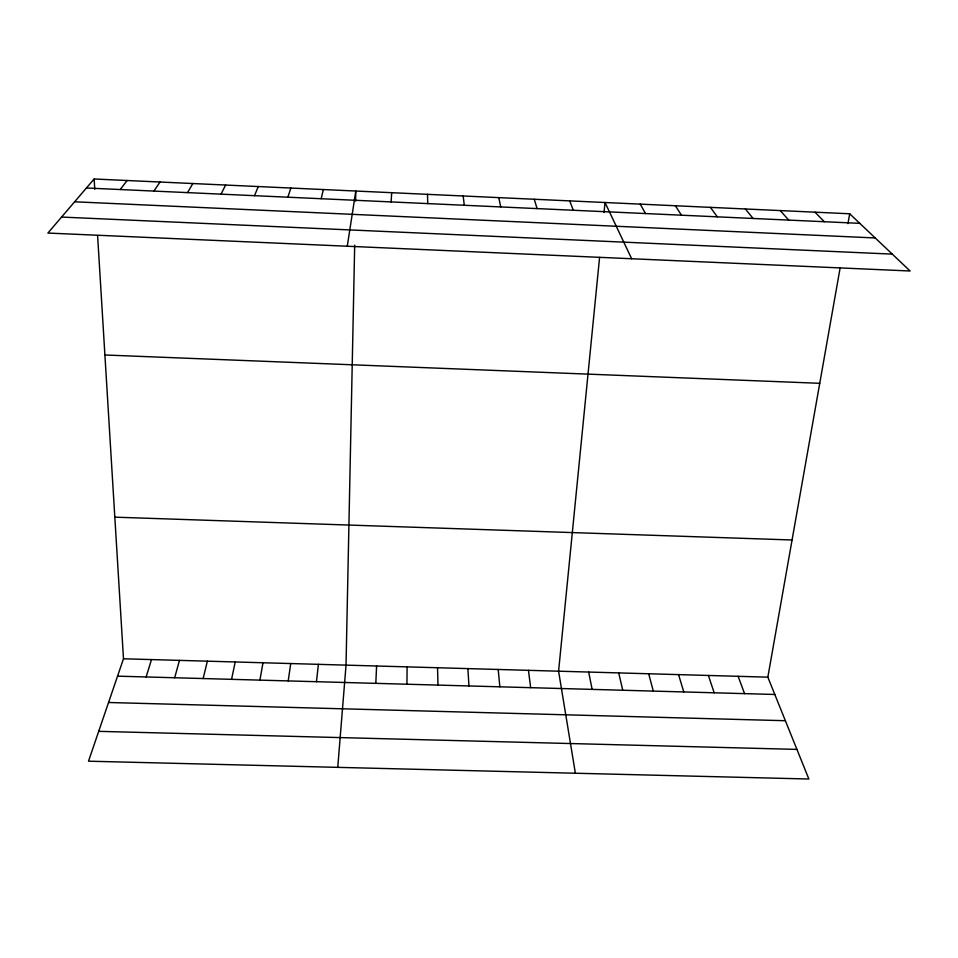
<?xml version="1.0" encoding="UTF-8"?>
<svg xmlns="http://www.w3.org/2000/svg" width="958" height="958" viewBox="0 0 958 958"><rect width="100%" height="100%" fill="white"/><g stroke="black" fill="none" stroke-linecap="round" stroke-linejoin="round"><path stroke-width="1.44" d="M406.934 684.228L407.102 666.876M354.688 245.188L346.03 665.127L337.755 767.358M355.598 201.156L355.801 191.037L347.275 246.23M375.811 683.353L376.602 666.002M391.115 201.922L391.69 192.69M599.576 257.451L558.586 671.199L575.375 773.238M604.031 212.496L605.013 202.521L631.645 258.732M316.451 681.701L318.415 664.349M288.214 680.91L290.729 663.559M259.917 680.12L262.995 662.768M97.596 235.572L123.486 658.781L88.507 761.191L808.851 779.01L767.837 677.162L840.106 268.024M847.95 223.645L849.686 213.778L94.135 178.99L47.9 233.057L910.1 270.994L849.686 213.778M231.561 679.33L235.213 661.966M321.169 198.725L323.361 189.54M203.144 678.539L207.359 661.176M174.679 677.749L179.457 660.385M146.143 676.947L151.496 659.583M287.879 197.204L290.861 188.043M254.517 195.683L258.265 186.547M221.07 194.151L225.597 185.038M187.529 192.618L192.857 183.541M153.915 191.085L160.022 182.02M120.217 189.54L127.127 180.511M108.553 702.501L785.368 720.715M98.698 731.349L796.924 749.395M123.486 658.781L767.837 677.162M117.547 676.156L774.806 694.478M114.816 517.164L792.062 539.989M104.901 354.987L819.749 383.308M74.64 201.791L875.217 237.955M61.575 217.059L892.281 254.121M86.436 187.996L859.793 223.346M815.007 212.185L824.311 221.729M780.243 210.58L788.745 220.101M745.384 208.976L753.084 218.472M710.429 207.371L717.326 216.831M675.378 205.754L681.461 215.203M640.243 204.138L645.512 213.55M569.699 200.893L573.315 210.257M738.139 676.312L744.534 693.64M708.381 675.474L714.189 692.79M678.563 674.624L683.784 691.939M534.277 199.264L537.079 208.593M648.674 673.761L653.296 691.089M618.712 672.911L622.748 690.239M498.771 197.623L500.735 206.94M588.679 672.049L592.128 689.389M528.433 670.337L530.684 687.676M463.169 195.983L464.295 205.275M498.196 669.474L499.848 686.814M94.135 178.99L94.77 189.241M467.899 668.612L468.941 685.952M427.472 194.342L427.759 203.599M437.543 667.738L437.974 685.09"/></g></svg>
